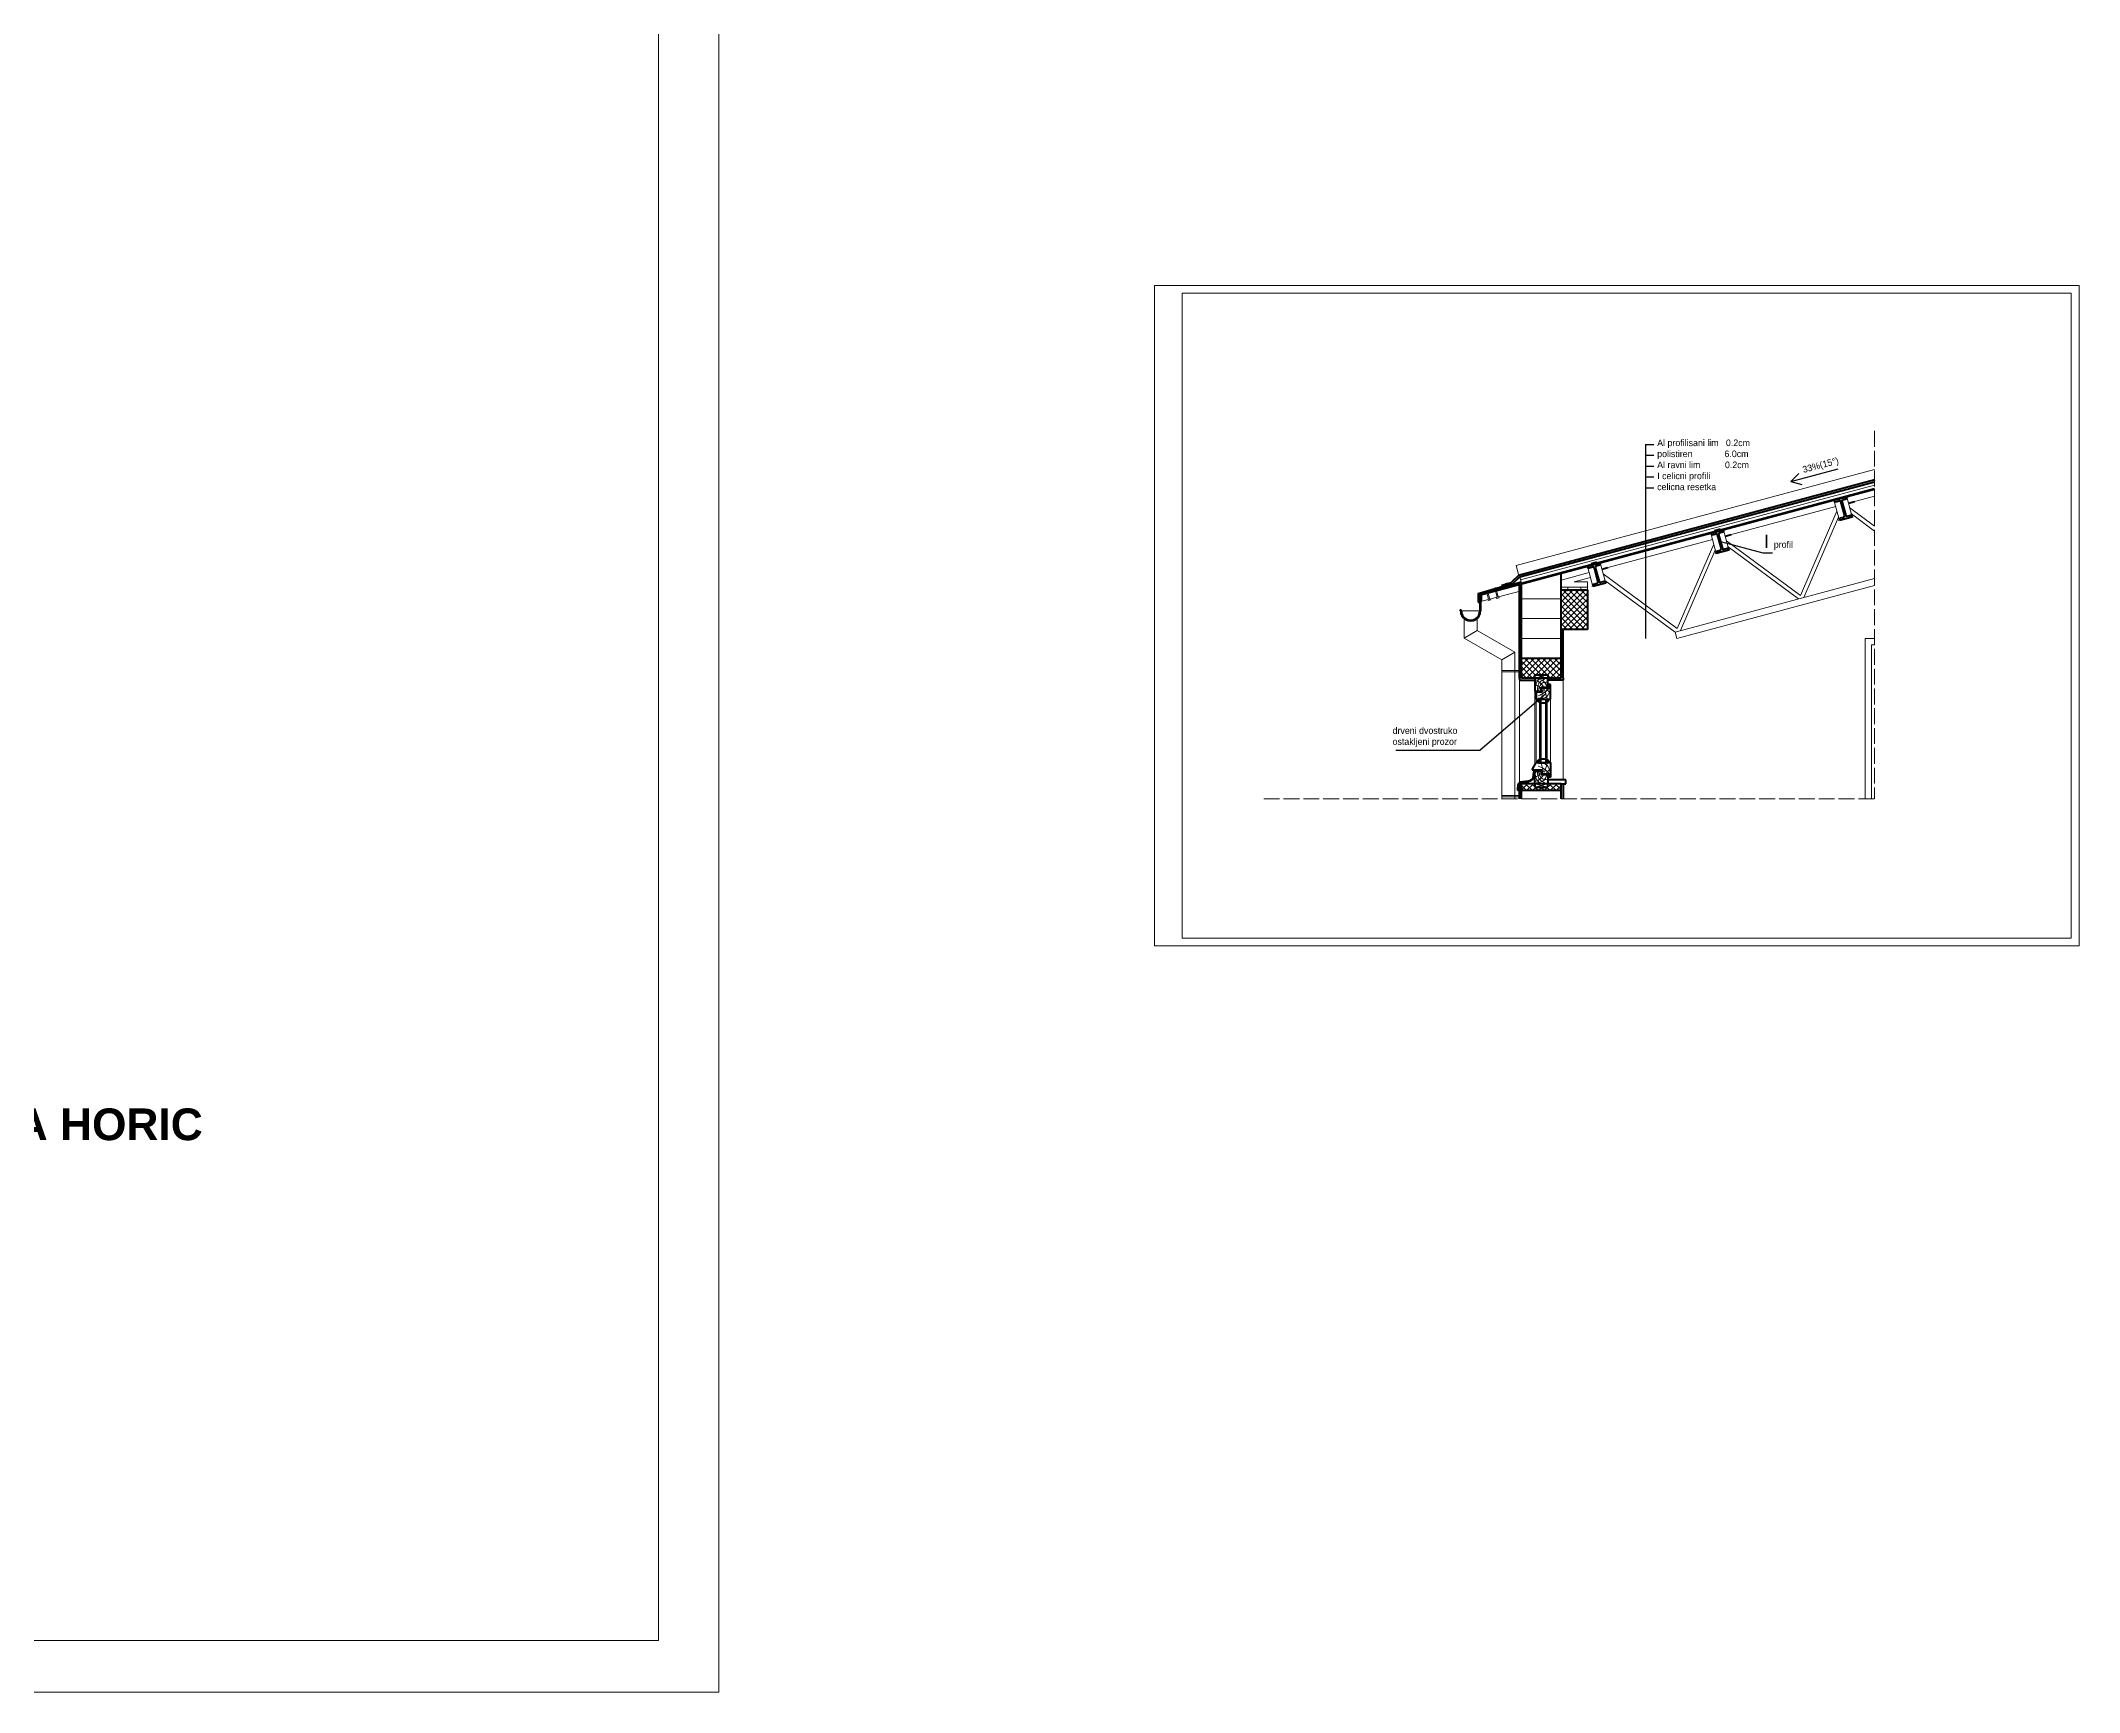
# Model space of a CAD drawing. Header units: millimetres. Extents: x 73 to 57768, y -40361 to 10065.
# Drawn here: x 56225 to 57768, y -12803 to -11553 of the extents above; entities that cross this region are included whole.
import ezdxf

# ---------------------------------------------------------------- set-up
doc = ezdxf.new("R2010")
doc.units = ezdxf.units.MM
doc.linetypes.add('ACAD_ISO02W100', pattern=[15, 12, -3])
doc.linetypes.add('HIDDEN2', pattern=[4.7625, 3.175, -1.5875])
for name, color, linetype, lineweight in [('crtkano', 3, 'HIDDEN2', 20), ('hatch', 4, 'Continuous', 0), ('isprek.', 6, 'ACAD_ISO02W100', 18), ('okvir', 120, 'Continuous', 13), ('ti', 3, 'BATTING', 9)]:
    doc.layers.add(name, color=color, linetype=linetype, lineweight=lineweight)
doc.layers.add('pogled', color=7, linetype='Continuous', lineweight=5, true_color=0x8db1c3)
doc.layers.add('presjek', color=7, linetype='Continuous', lineweight=40, true_color=0xe37da2)
doc.layers.add('TEXT', color=7, linetype='Continuous')
doc.linetypes.add('BATTING', pattern='A,0.0001,-0.1,[134,ltypeshp.shx,S=0.1,R=0,X=-0.1,Y=0],-0.2,[134,ltypeshp.shx,S=0.1,R=180,X=0.1,Y=0],-0.1', length=0.4001)
pattern_1 = [(45, (51802.3535, -21889.3028), (-2.245064, 2.245064), []), (135, (51802.3535, -21889.3028), (-2.245064, -2.245064), [])]

msp = doc.modelspace()

# ---------------------------------------------------------------- hatches: boundary and pattern name
at = {"layer": 'hatch'}
h = msp.add_hatch(dxfattribs=at)
h.set_pattern_fill('ANSI37', color=256, style=0)
h.set_pattern_definition(pattern_1)
h.paths.add_polyline_path([(57376.081, -11998.984), (57396.081, -11998.984), (57396.081, -11968.984), (57376.081, -11968.984)])
h = msp.add_hatch(dxfattribs=at)
h.set_pattern_fill('ANSI37', color=256, style=0)
h.set_pattern_definition(pattern_1)
h.paths.add_polyline_path([(57346.081, -12020.785), (57346.081, -12035.785), (57356.081, -12035.785), (57356.081, -12033.285), (57366.081, -12033.285), (57366.081, -12035.785), (57376.081, -12035.785), (57376.081, -12020.785)])
h = msp.add_hatch(dxfattribs=at)
h.set_pattern_fill('AR-SAND', color=256, scale=0.1, style=0)
h.set_pattern_definition([(37.5, (51802.3535, -21889.3028), (-0.1600031, 4.8941324), [0, -3.8608, 0, -4.318, 0, -4.1275]), (7.5, (51802.3535, -21889.303), (4.495233, 7.168251), [0, -2.0828, 0, -3.4798, 0, -1.3335]), (327.5, (51799.2293, -21889.3028), (7.9099237, 0.0143718), [0, -1.27, 0, -4.572, 0, -5.969]), (317.5, (51799.229, -21889.303), (7.6355645, 2.2292932), [0, -0.635, 0, -2.9972, 0, -3.429])])
edge = h.paths.add_edge_path()
edge.add_line((57356.081, -12115.785), (57356.081, -12106.316))
edge.add_spline(control_points=[(57356.081, -12106.316), (57356.079, -12106.318), (57356.077, -12106.32), (57356.055, -12106.341), (57356.029, -12106.373), (57355.946, -12106.512), (57355.886, -12106.66), (57355.789, -12107.008), (57355.748, -12107.208), (57355.638, -12107.83), (57355.589, -12108.237), (57355.469, -12109.421), (57355.429, -12110.161), (57355.212, -12111.206), (57355.112, -12111.545), (57354.851, -12112.106), (57354.711, -12112.337), (57354.365, -12112.765), (57354.164, -12112.957), (57353.395, -12113.562), (57352.724, -12113.883), (57351.56, -12114.267), (57351.097, -12114.379), (57350.176, -12114.557), (57349.716, -12114.626), (57348.593, -12114.792), (57347.948, -12114.886), (57346.957, -12115.131), (57346.578, -12115.265), (57346.209, -12115.476), (57346.142, -12115.518), (57346.081, -12115.563)], knot_values=[0.48972858, 0.48972858, 0.48972858, 0.48972858, 0.51414588, 0.51414588, 0.77121881, 0.77121881, 1.28261524, 1.28261524, 1.79401166, 1.79401166, 2.85677312, 2.85677312, 4.98229603, 4.98229603, 6.04528086, 6.04528086, 6.83337498, 6.83337498, 7.6214691, 7.6214691, 9.56240969, 9.56240969, 10.75632432, 10.75632432, 11.95023895, 11.95023895, 13.76070884, 13.76070884, 15.1732833, 15.1732833, 15.50575891, 15.50575891, 15.50575891, 15.50575891], degree=3, periodic=0)
edge.add_line((57346.081, -12115.563), (57346.081, -12115.785))
edge.add_line((57346.081, -12115.785), (57356.081, -12115.785))
h = msp.add_hatch(dxfattribs=at)
h.set_pattern_fill('ANSI37', color=256, style=0)
h.set_pattern_definition(pattern_1)
h.paths.add_polyline_path([(57346.081, -12120.785), (57376.081, -12120.785), (57376.081, -12115.785), (57366.081, -12115.785), (57366.081, -12118.285), (57356.081, -12118.285), (57356.081, -12115.785), (57346.081, -12115.785)])

# ---------------------------------------------------------------- linework, layer by layer
at = {"layer": 'crtkano'}
for p, q in [((57334.512, -11964.501), (57335.289, -11967.398)), ((57335.092, -11964.345), (57335.868, -11967.243)), ((57381.046, -11966.984), (57381.046, -11973.502)), ((57391.115, -11966.984), (57391.115, -11973.502))]:
    msp.add_line(p, q, dxfattribs=at)
at = {"layer": 'hatch'}
for p, q in [((57346.081, -11975.785), (57376.081, -11975.785)), ((57346.081, -11990.785), (57376.081, -11990.785)), ((57346.081, -12005.785), (57376.081, -12005.785))]:
    msp.add_line(p, q, dxfattribs=at)
at = {"layer": 'isprek.'}
for p, q in [((57613.277, -11848.703), (57613.277, -12127.33)), ((57319.767, -11971.04), (57321.19, -11976.352)), ((57320.691, -11970.792), (57322.114, -11976.105)), ((57325.821, -11968.131), (57327.567, -11974.644)), ((57326.741, -11967.867), (57328.491, -11974.396)), ((57335.75, -11967.962), (57335.289, -11967.398)), ((57335.75, -11967.962), (57335.868, -11967.243)), ((57320.852, -11977.219), (57320.658, -11976.495)), ((57320.852, -11977.219), (57322.841, -11976.686)), ((57322.841, -11976.686), (57322.647, -11975.962)), ((57327.228, -11975.511), (57327.034, -11974.787)), ((57327.228, -11975.511), (57329.217, -11974.978)), ((57329.217, -11974.978), (57329.023, -11974.254)), ((57151.041, -12127.33), (57613.277, -12127.33))]:
    msp.add_line(p, q, dxfattribs=at)
at = {"layer": 'okvir', "ltscale": 5}
msp.add_lwpolyline([(53238.483, -10303.439), (56738.483, -10303.439), (56738.483, -12803.439), (53238.483, -12803.439), (53238.483, -10303.439)], dxfattribs=at)
msp.add_lwpolyline([(53387.087, -10343.968), (56692.967, -10343.968), (56692.967, -12764.163), (53387.087, -12764.163)], close=True, dxfattribs=at)
at = {"layer": 'okvir'}
for points in [[(57068.218, -11738.569), (57068.218, -12238.569), (57768.218, -12238.569), (57768.218, -11738.569)], [(57089.333, -11744.569), (57089.333, -12232.569), (57762.218, -12232.569), (57762.218, -11744.569)]]:
    msp.add_lwpolyline(points, close=True, dxfattribs=at)
at = {"layer": 'pogled'}
for p, q in [((57341.94, -11950.605), (57613.277, -11877.9)), ((57500.261, -11928.371), (57583.903, -11905.959)), ((57557.138, -11973.357), (57584.841, -11909.462)), ((57586.75, -11916.584), (57582.609, -11901.129)), ((57596.409, -11913.996), (57592.268, -11898.541)), ((57593.562, -11903.371), (57613.277, -11898.088)), ((57594.501, -11906.874), (57613.277, -11920.798)), ((57493.448, -11941.584), (57489.307, -11926.129)), ((57503.108, -11938.996), (57498.967, -11923.541)), ((57559.736, -11974.857), (57586.082, -11914.093)), ((57595.741, -11911.504), (57613.277, -11924.509)), ((57406.959, -11953.371), (57490.601, -11930.959)), ((57463.837, -11998.357), (57491.54, -11934.462)), ((57466.435, -11999.857), (57492.781, -11939.093)), ((57501.199, -11931.874), (57557.138, -11973.357)), ((57502.44, -11936.504), (57555.638, -11975.955)), ((57343.751, -11957.366), (57341.94, -11950.605)), ((57376.081, -11961.645), (57397.3, -11955.959)), ((57400.147, -11966.584), (57396.006, -11951.129)), ((57409.806, -11963.996), (57405.665, -11948.541)), ((57407.898, -11956.874), (57463.837, -11998.357)), ((57316.081, -11977.721), (57346.081, -11969.683)), ((57319.896, -11971.523), (57326.273, -11969.814)), ((57346.081, -11963.989), (57344.787, -11959.159)), ((57376.081, -11966.984), (57396.081, -11966.984)), ((57376.081, -11968.984), (57396.081, -11968.984)), ((57386.009, -11962.984), (57398.3, -11959.691)), ((57386.009, -11962.984), (57396.081, -11962.984)), ((57396.081, -11968.984), (57396.081, -11962.984)), ((57409.26, -11961.958), (57462.337, -12000.955)), ((57462.337, -12000.955), (57613.277, -11960.511)), ((57463.631, -12005.785), (57613.277, -11965.688)), ((57300.58, -11984.883), (57314.582, -11984.828)), ((57316.081, -11977.721), (57316.081, -11972.545)), ((57302.582, -11990.644), (57302.582, -12005.586)), ((57302.582, -12005.586), (57312.582, -11999.813)), ((57312.582, -11990.644), (57312.582, -11999.813)), ((57312.582, -11999.813), (57341.081, -12016.266)), ((57462.337, -12000.955), (57463.631, -12005.785)), ((57302.582, -12005.586), (57331.081, -12022.04)), ((57331.081, -12022.04), (57341.081, -12016.266)), ((57341.081, -12016.266), (57341.081, -12127.33)), ((57606.075, -12127.33), (57606.075, -12005.785)), ((57606.075, -12005.785), (57613.277, -12005.785)), ((57611.075, -12127.33), (57611.075, -12010.785)), ((57611.075, -12010.785), (57613.277, -12010.785)), ((57331.081, -12022.04), (57331.081, -12127.33)), ((57331.081, -12029.998), (57346.081, -12029.998)), ((57331.081, -12030.998), (57346.081, -12030.998)), ((57356.081, -12033.285), (57366.081, -12035.785)), ((57356.081, -12035.785), (57366.081, -12033.285)), ((57344.584, -12035.885), (57344.584, -12114.939)), ((57356.081, -12101.709), (57356.081, -12045.785)), ((57362.783, -12044.491), (57360.932, -12051.501)), ((57363.477, -12044.491), (57365.637, -12051.193)), ((57364.943, -12044.182), (57367.642, -12046.647)), ((57377.581, -12112.785), (57377.581, -12035.785)), ((57357.081, -12051.785), (57357.081, -12099.785)), ((57368.081, -12051.785), (57368.081, -12099.785)), ((57356.081, -12115.785), (57356.081, -12105.285)), ((57362.783, -12107.08), (57360.932, -12100.069)), ((57363.477, -12107.08), (57365.637, -12100.378)), ((57364.943, -12107.388), (57367.642, -12104.923)), ((57331.081, -12124.617), (57344.581, -12124.617)), ((57331.081, -12125.617), (57344.581, -12125.617)), ((57356.081, -12115.785), (57366.081, -12118.285)), ((57356.081, -12118.285), (57366.081, -12115.785))]:
    msp.add_line(p, q, dxfattribs=at)
for centre in [(57320.396, -11971.631), (57326.458, -11968.731), (57334.992, -11965.132)]:
    msp.add_arc(centre, 1.283, 49.875253, 160.124747, dxfattribs=at)
for points, end_tangent in [([(57359.879, -12036.219), (57357.359, -12039.345), (57356.546, -12042.958), (57356.627, -12045.11)], (0.35989048, -0.93299456)), ([(57359.879, -12115.351), (57357.359, -12112.225), (57356.546, -12108.612), (57356.627, -12106.46)], (0.35989048, 0.93299456))]:
    msp.add_spline(points, degree=3, dxfattribs=dict(at, end_tangent=end_tangent))
for points, start_tangent in [([(57356.587, -12040.482), (57360.286, -12043.202)], (0.95878759, -0.28412386)), ([(57358.695, -12049.19), (57363.4, -12046.802), (57367.411, -12042.95)], (0.99417211, 0.10780457)), ([(57356.587, -12111.089), (57360.286, -12108.369)], (0.95878759, 0.28412386)), ([(57358.695, -12102.381), (57363.4, -12104.769), (57367.411, -12108.62)], (0.99417211, -0.10780457))]:
    msp.add_spline(points, degree=3, dxfattribs=dict(at, start_tangent=start_tangent))
for points, start_tangent, end_tangent in [([(57356.871, -12037.68), (57362.684, -12042.349)], (0.972791, -0.23168444), (0.49530681, -0.86871811)), ([(57357.115, -12036.381), (57362.196, -12037.721), (57365.204, -12042.227)], (0.99477649, -0.10207712), (0.22598998, -0.97412963)), ([(57367.642, -12045.03), (57365.637, -12049.575), (57359.081, -12050.807)], (-0.35595708, -0.93450231), (-0.97041284, 0.2414517)), ([(57356.871, -12113.89), (57362.684, -12109.221)], (0.972791, 0.23168444), (0.49530681, 0.86871811)), ([(57357.115, -12115.189), (57362.196, -12113.849), (57365.204, -12109.343)], (0.99477649, 0.10207712), (0.22598998, 0.97412963)), ([(57367.642, -12106.54), (57365.637, -12101.995), (57359.081, -12100.763)], (-0.35595708, 0.93450231), (-0.97041284, -0.2414517))]:
    msp.add_spline(points, degree=3, dxfattribs=dict(at, start_tangent=start_tangent, end_tangent=end_tangent))
for points in [[(57363.863, -12036.543), (57359.879, -12038.939), (57358.375, -12042.349), (57358.253, -12045.313)], [(57365.367, -12038.979), (57361.749, -12039.629), (57359.92, -12042.065), (57358.904, -12045.394)], [(57363.863, -12115.027), (57359.879, -12112.631), (57358.375, -12109.221), (57358.253, -12106.257)], [(57365.367, -12112.591), (57361.749, -12111.941), (57359.92, -12109.505), (57358.904, -12106.176)]]:
    msp.add_spline(points, degree=3, dxfattribs=at)
at = {"layer": 'presjek'}
for p, q in [((57343.881, -11957.849), (57613.406, -11885.63)), ((57344.266, -11964.993), (57613.277, -11892.912)), ((57344.787, -11959.159), (57613.277, -11887.218)), ((57346.081, -11963.989), (57613.277, -11892.394)), ((57582.609, -11901.129), (57592.268, -11898.541)), ((57582.764, -11901.709), (57582.609, -11901.129)), ((57583.866, -11902.345), (57586.474, -11901.646)), ((57587.576, -11902.283), (57590.475, -11913.101)), ((57588.542, -11902.024), (57591.441, -11912.842)), ((57589.179, -11900.922), (57591.787, -11900.223)), ((57592.268, -11898.541), (57592.423, -11899.121)), ((57593.562, -11903.371), (57598.082, -11902.159)), ((57489.307, -11926.129), (57498.967, -11923.541)), ((57489.463, -11926.709), (57489.307, -11926.129)), ((57496.793, -11924.123), (57491.481, -11925.547)), ((57495.665, -11923.39), (57492.188, -11924.322)), ((57495.877, -11925.922), (57498.485, -11925.223)), ((57496.767, -11924.027), (57496.793, -11924.123)), ((57498.967, -11923.541), (57499.122, -11924.121)), ((57586.75, -11916.584), (57586.594, -11916.004)), ((57596.409, -11913.996), (57586.75, -11916.584)), ((57589.839, -11914.203), (57587.231, -11914.902)), ((57595.151, -11912.78), (57592.543, -11913.479)), ((57596.254, -11913.416), (57596.409, -11913.996)), ((57490.565, -11927.345), (57493.173, -11926.646)), ((57493.448, -11941.584), (57493.293, -11941.004)), ((57503.108, -11938.996), (57493.448, -11941.584)), ((57496.537, -11939.203), (57493.929, -11939.902)), ((57494.275, -11927.283), (57497.174, -11938.101)), ((57495.241, -11927.024), (57498.14, -11937.842)), ((57501.85, -11937.78), (57499.242, -11938.479)), ((57500.261, -11928.371), (57504.781, -11927.159)), ((57502.952, -11938.416), (57503.108, -11938.996)), ((57376.081, -11988.984), (57376.081, -11955.95)), ((57396.006, -11951.129), (57405.665, -11948.541)), ((57396.161, -11951.709), (57396.006, -11951.129)), ((57397.264, -11952.345), (57399.872, -11951.646)), ((57403.492, -11949.123), (57398.179, -11950.547)), ((57402.364, -11948.39), (57398.886, -11949.322)), ((57400.974, -11952.283), (57403.873, -11963.101)), ((57401.94, -11952.024), (57404.839, -11962.842)), ((57402.576, -11950.922), (57405.184, -11950.223)), ((57403.466, -11949.027), (57403.492, -11949.123)), ((57405.665, -11948.541), (57405.821, -11949.121)), ((57406.959, -11953.371), (57411.479, -11952.159)), ((57313.363, -11971.706), (57340.094, -11964.035)), ((57313.363, -11971.706), (57313.363, -11978.259)), ((57314.113, -11972.127), (57346.081, -11962.954)), ((57314.113, -11972.127), (57314.113, -11978.47)), ((57314.582, -11972.429), (57330.951, -11968.043)), ((57314.582, -11972.429), (57314.582, -11984.813)), ((57315.082, -11972.813), (57346.081, -11964.507)), ((57320.82, -11971.275), (57326.273, -11969.814)), ((57321.223, -11970.649), (57325.611, -11969.474)), ((57331.251, -11965.374), (57338.353, -11963.471)), ((57331.251, -11965.374), (57331.549, -11966.487)), ((57344.01, -11957.814), (57338.353, -11963.471)), ((57344.787, -11959.159), (57339.837, -11964.109)), ((57344.266, -11963.44), (57344.266, -11964.993)), ((57344.584, -12035.885), (57344.584, -11964.908)), ((57346.081, -12035.785), (57346.081, -11964.507)), ((57346.081, -11969.683), (57346.081, -11969.683)), ((57376.081, -12035.785), (57376.081, -11965.785)), ((57376.081, -11998.984), (57376.081, -11968.984)), ((57376.081, -11968.984), (57396.081, -11968.984)), ((57396.081, -11968.984), (57396.081, -11998.984)), ((57400.147, -11966.584), (57399.992, -11966.004)), ((57409.806, -11963.996), (57400.147, -11966.584)), ((57403.236, -11964.203), (57400.628, -11964.902)), ((57408.549, -11962.78), (57405.941, -11963.479)), ((57409.651, -11963.416), (57409.806, -11963.996)), ((57300.082, -11984.813), (57300.581, -11984.813)), ((57313.363, -11978.259), (57314.113, -11978.47)), ((57315.082, -11972.813), (57315.082, -11984.813)), ((57396.081, -11998.984), (57376.081, -11998.984)), ((57377.581, -12035.785), (57377.581, -11998.984)), ((57346.081, -12020.785), (57376.081, -12020.785)), ((57356.081, -12033.285), (57366.081, -12033.285)), ((57356.081, -12035.785), (57356.081, -12033.285)), ((57366.081, -12033.285), (57366.081, -12035.785)), ((57344.584, -12035.885), (57344.584, -12037.385)), ((57344.584, -12037.385), (57356.081, -12037.385)), ((57376.081, -12035.785), (57346.081, -12035.785)), ((57356.081, -12035.785), (57356.081, -12045.785)), ((57356.081, -12045.785), (57361.081, -12045.785)), ((57357.081, -12046.285), (57361.581, -12046.285)), ((57357.081, -12046.285), (57357.081, -12051.785)), ((57361.081, -12042.707), (57366.081, -12042.707)), ((57361.081, -12045.785), (57361.081, -12042.707)), ((57361.581, -12043.207), (57366.581, -12043.207)), ((57361.581, -12046.285), (57361.581, -12043.207)), ((57366.081, -12042.707), (57366.081, -12035.785)), ((57377.581, -12037.285), (57366.081, -12037.285)), ((57368.081, -12040.624), (57366.581, -12040.624)), ((57366.581, -12043.207), (57366.581, -12040.624)), ((57368.081, -12051.785), (57368.081, -12040.624)), ((57377.581, -12035.785), (57377.581, -12037.285)), ((57357.081, -12051.785), (57368.081, -12051.785)), ((57360.081, -12051.785), (57360.081, -12099.785)), ((57360.581, -12051.785), (57360.581, -12099.785)), ((57360.581, -12054.499), (57364.581, -12054.499)), ((57364.581, -12051.785), (57364.581, -12099.785)), ((57365.081, -12051.785), (57365.081, -12099.785)), ((57354.222, -12105.285), (57357.081, -12099.785)), ((57354.222, -12105.285), (57361.581, -12105.285)), ((57356.081, -12105.785), (57361.081, -12105.785)), ((57356.081, -12115.785), (57356.081, -12105.785)), ((57356.154, -12106.285), (57361.081, -12106.285)), ((57357.081, -12099.785), (57368.081, -12099.785)), ((57360.581, -12097.071), (57364.581, -12097.071)), ((57361.081, -12105.785), (57361.081, -12108.863)), ((57361.081, -12108.863), (57366.081, -12108.863)), ((57361.581, -12105.285), (57361.581, -12108.363)), ((57361.581, -12108.363), (57366.581, -12108.363)), ((57366.081, -12108.863), (57366.081, -12115.785)), ((57366.581, -12108.363), (57366.581, -12110.947)), ((57368.081, -12110.947), (57366.581, -12110.947)), ((57368.081, -12099.785), (57368.081, -12110.947)), ((57344.581, -12127.33), (57344.581, -12115.763)), ((57346.081, -12115.785), (57346.081, -12115.563)), ((57346.081, -12127.33), (57346.081, -12115.785)), ((57376.081, -12115.785), (57346.081, -12115.785)), ((57346.081, -12120.785), (57376.081, -12120.785)), ((57356.081, -12115.785), (57356.081, -12118.285)), ((57356.081, -12118.285), (57366.081, -12118.285)), ((57379.581, -12112.785), (57366.081, -12112.785)), ((57366.081, -12118.285), (57366.081, -12115.785)), ((57376.081, -12127.33), (57376.081, -12115.785)), ((57376.081, -12115.785), (57379.581, -12115.785)), ((57377.581, -12115.785), (57377.581, -12127.33)), ((57379.581, -12115.785), (57379.581, -12112.785))]:
    msp.add_line(p, q, dxfattribs=at)
msp.add_circle((57343.688, -12120.316), 0.5, dxfattribs=at)
for centre, radius, start, end in [((57583.633, -11901.476), 0.9, 195, 285), ((57586.707, -11902.516), 0.9, 15, 105), ((57589.412, -11901.791), 0.9, 105, 195), ((57591.554, -11899.353), 0.9, 285, 15), ((57496.11, -11926.791), 0.9, 105, 195), ((57495.898, -11924.26), 0.9, 15, 105), ((57498.252, -11924.353), 0.9, 285, 15), ((57587.464, -11915.771), 0.9, 105, 195), ((57589.606, -11913.334), 0.9, 285, 15), ((57592.31, -11912.609), 0.9, 195, 285), ((57595.384, -11913.649), 0.9, 15, 105), ((57490.332, -11926.476), 0.9, 195, 285), ((57493.406, -11927.516), 0.9, 15, 105), ((57494.162, -11940.771), 0.9, 105, 195), ((57496.305, -11938.334), 0.9, 285, 15), ((57499.009, -11937.609), 0.9, 195, 285), ((57502.083, -11938.649), 0.9, 15, 105), ((57397.031, -11951.476), 0.9, 195, 285), ((57400.104, -11952.516), 0.9, 15, 105), ((57402.809, -11951.791), 0.9, 105, 195), ((57402.597, -11949.26), 0.9, 15, 105), ((57404.951, -11949.353), 0.9, 285, 15), ((57400.861, -11965.771), 0.9, 105, 195), ((57403.003, -11963.334), 0.9, 285, 15), ((57405.708, -11962.609), 0.9, 195, 285), ((57408.782, -11963.649), 0.9, 15, 105), ((57300.093, -11984.844), 0.489, 355.482183, 268.903468), ((57307.582, -11985.049), 7.504, 178.19649, 1.80351), ((57307.582, -11985.049), 7.004, 178.19649, 1.80351)]:
    msp.add_arc(centre, radius, start, end, dxfattribs=at)
for points, start_tangent, end_tangent in [([(57357.081, -12051.785), (57360.081, -12054.251)], (0.99899124, -0.04490549), (0, 1)), ([(57368.081, -12051.785), (57365.081, -12054.251)], (-0.99899124, -0.04490549), (0, 1)), ([(57356.15, -12105.785), (57355.225, -12107.296), (57354.164, -12112.218), (57351.42, -12113.775), (57343.749, -12115.706), (57343.188, -12120.316)], (-0.99997385, -0.00723201), (0, -1)), ([(57357.081, -12099.785), (57360.081, -12097.319)], (0.99899124, 0.04490549), (0, -1)), ([(57368.081, -12099.785), (57365.081, -12097.319)], (-0.99899124, 0.04490549), (0, -1))]:
    msp.add_spline(points, degree=3, dxfattribs=dict(at, start_tangent=start_tangent, end_tangent=end_tangent))
msp.add_open_spline([(57356.154, -12106.285), (57356.131, -12106.285), (57356.125, -12106.288), (57356.107, -12106.295), (57356.095, -12106.302), (57356.055, -12106.341), (57356.029, -12106.373), (57355.946, -12106.512), (57355.886, -12106.66), (57355.789, -12107.008), (57355.748, -12107.208), (57355.638, -12107.83), (57355.589, -12108.237), (57355.469, -12109.421), (57355.429, -12110.161), (57355.212, -12111.206), (57355.112, -12111.545), (57354.851, -12112.106), (57354.711, -12112.337), (57354.365, -12112.765), (57354.164, -12112.957), (57353.395, -12113.562), (57352.724, -12113.883), (57351.56, -12114.267), (57351.097, -12114.379), (57350.205, -12114.481), (57349.487, -12114.481), (57348.663, -12114.604), (57347.874, -12114.709), (57347.471, -12114.744), (57347.051, -12114.849), (57346.648, -12114.884), (57346.402, -12114.901), (57345.807, -12115.076), (57345.333, -12115.286), (57344.58, -12115.479), (57343.782, -12116.932), (57343.673, -12117.907), (57343.665, -12118.45), (57343.673, -12119.271), (57343.679, -12119.546), (57343.683, -12119.816)], degree=3, knots=[0, 0, 0, 0, 0.25707294, 0.25707294, 0.51414588, 0.51414588, 0.77121881, 0.77121881, 1.28261524, 1.28261524, 1.79401166, 1.79401166, 2.85677312, 2.85677312, 4.98229603, 4.98229603, 6.04528086, 6.04528086, 6.83337498, 6.83337498, 7.6214691, 7.6214691, 9.56240969, 9.56240969, 10.75632432, 10.75632432, 11.95023895, 11.95023895, 13.76070884, 13.76070884, 15.1732833, 15.1732833, 16.05535887, 16.05535887, 16.77349309, 16.77349309, 18.30094168, 18.30094168, 19.82839027, 19.82839027, 20.59617445, 20.59617445, 20.59617445, 20.59617445], dxfattribs=at)
at = {"layer": 'TEXT'}
for p, q in [((57439.824, -11858.914), (57439.824, -12005.845)), ((57439.824, -11858.914), (57446.154, -11858.914)), ((57439.824, -11867.128), (57446.154, -11867.128)), ((57439.824, -11875.342), (57446.154, -11875.342)), ((57549.817, -11887.154), (57585.639, -11877.556)), ((57439.824, -11883.555), (57446.154, -11883.555)), ((57439.824, -11891.769), (57446.154, -11891.769)), ((57549.817, -11887.154), (57555.944, -11881.027)), ((57549.817, -11887.154), (57558.186, -11889.397)), ((57496.69, -11932.433), (57528.709, -11941.012)), ((57528.709, -11941.012), (57536.105, -11941.012)), ((57364.557, -12047.842), (57314.522, -12090.619)), ((57314.522, -12090.619), (57250.954, -12090.619))]:
    msp.add_line(p, q, dxfattribs=at)
at = {"layer": 'ti', "ltscale": 0.23}
msp.add_line((57345.434, -11961.574), (57613.277, -11889.806), dxfattribs=at)

# ---------------------------------------------------------------- texts
at = {"layer": 'TEXT', "attachment_point": 1}
for s, insert, char_height, width in [('Al profilisani lim   0.2cm\\Ppolistiren             6.0cm\\PAl ravni lim          0.2cm\\PI celicni profili \\Pcelicna resetka', (57448.795, -11855.25), 5, 165.95825), ('I {\\H0.5x;profil}', (57529.618, -11927.255), 10, 34.38168), ('drveni dvostruko ostakljeni prozor', (57248.502, -12073.051), 5, 75.96014), ('{\\fArial|b1|i0|c238|p34;SABINA HORIC}', (56102.132, -12361.576), 24, 81784.95468)]:
    msp.add_mtext(s, dxfattribs=dict(at, insert=insert, char_height=char_height, width=width))
at = {"layer": 'TEXT', "insert": (57558.277, -11875.743), "char_height": 5, "width": 40.2233, "attachment_point": 1, "rotation": 15}
msp.add_mtext('33%(15°)', dxfattribs=at)

doc.saveas('drawing.dxf')
